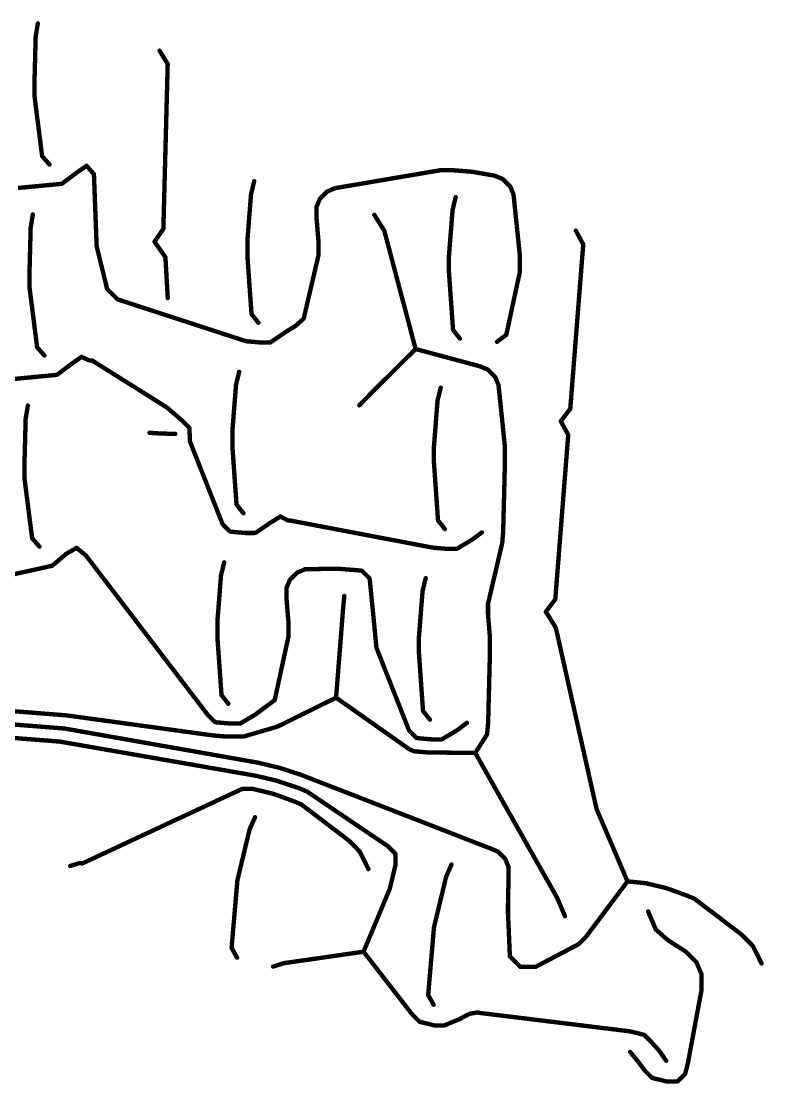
# Model space of a CAD drawing. Extents: x -169 to 103, y -40 to 57.
# Drawn here: x -109.6 to -41.7, y -40.2 to 57.1 of the extents above; entities that cross this region are included whole.
import ezdxf

# ---------------------------------------------------------------- set-up
doc = ezdxf.new("R2010")
doc.units = 0
doc.layers.get('0').update_dxf_attribs({"linetype": 'CONTINUOUS', "lineweight": 0})
doc.layers.add('B_Cu_____________', color=7, linetype='CONTINUOUS', lineweight=0)

# ---------------------------------------------------------------- blocks, each defined once
blk = doc.blocks.new('UNIT_DISC')
at = {"const_width": 0.5}
blk.add_lwpolyline([(0.25, 0, 1), (-0.25, 0, 1)], format="xyb", close=True, dxfattribs=at)

msp = doc.modelspace()

# ---------------------------------------------------------------- linework, layer by layer
at = {"layer": 'B_Cu_____________', "const_width": 0.4}
for points in [[(-108.3219, 55.7212), (-108.1231, 56.9174)], [(-108.4291, 51.628), (-108.3271, 55.5213)], [(-108.3271, 55.5213), (-108.3219, 55.7212)], [(-96.9845, 54.425), (-96.2399, 53.2041)], [(-96.2451, 53.0042), (-96.6279, 38.3887)], [(-96.2399, 53.2041), (-96.2451, 53.0042)], [(-108.4291, 50.4402), (-108.4291, 51.628)], [(-108.4291, 50.2742), (-108.4291, 50.4402)], [(-108.429, 50.2485), (-108.4291, 50.2742)], [(-107.7326, 44.7774), (-108.429, 50.2485)], [(-107.7326, 44.7653), (-107.7326, 44.7774)], [(-107.0609, 44), (-107.7326, 44.7653)], [(-103.6629, 43.8814), (-104.5392, 43.2749)], [(-103.6629, 43.8814), (-102.9912, 43.1161)], [(-104.5453, 43.2689), (-105.8432, 42.2936)], [(-104.5392, 43.2749), (-104.5453, 43.2689)], [(-102.9912, 43.1161), (-102.9912, 43.104)], [(-102.9912, 43.104), (-102.742, 36.5313)], [(-80.9028, 41.8403), (-71.2669, 43.4786)], [(-71.2669, 43.4786), (-71.1612, 43.491)], [(-71.1612, 43.491), (-70.3324, 43.491)], [(-70.3324, 43.491), (-68.3818, 43.3375)], [(-68.3818, 43.3375), (-66.3102, 42.9744)], [(-66.3102, 42.9744), (-65.5751, 42.6699)], [(-65.5751, 42.6699), (-65.4576, 42.5524)], [(-106.0231, 42.2263), (-109.9369, 41.85)], [(-105.9265, 42.2421), (-106.0231, 42.2263)], [(-105.8848, 42.2678), (-105.9265, 42.2421)], [(-105.8432, 42.2936), (-105.8848, 42.2678)], [(-88.6127, 41.2866), (-88.3244, 42.4686)], [(-81.4966, 41.5944), (-80.9028, 41.8403)], [(-65.4576, 42.5524), (-64.895, 41.9898)], [(-64.895, 41.9898), (-64.8851, 41.9661)], [(-64.8851, 41.9661), (-64.5905, 41.2547)], [(-88.9474, 37.0333), (-88.6284, 41.0872)], [(-88.6284, 41.0872), (-88.6127, 41.2866)], [(-82.6225, 40.1207), (-82.318, 40.8558)], [(-82.318, 40.8558), (-82.2005, 40.9733)], [(-82.2005, 40.9733), (-81.6379, 41.5358)], [(-81.6379, 41.5358), (-81.6142, 41.5457)], [(-81.6142, 41.5457), (-81.4966, 41.5944)], [(-70.1697, 39.8351), (-69.8814, 41.0171)], [(-64.5905, 41.2547), (-64.0034, 35.5818)], [(-82.6225, 39.3507), (-82.6225, 40.1207)], [(-70.1854, 39.6357), (-70.1697, 39.8351)], [(-108.78, 38.2272), (-108.5812, 39.4234)], [(-82.6225, 39.1847), (-82.6225, 39.3507)], [(-82.6224, 39.1591), (-82.6225, 39.1847)], [(-82.4464, 37.0333), (-82.6224, 39.1591)], [(-77.3316, 39.3967), (-76.4133, 37.9295)], [(-70.5044, 35.5818), (-70.1854, 39.6357)], [(-108.8872, 34.134), (-108.7852, 38.0273)], [(-108.7852, 38.0273), (-108.78, 38.2272)], [(-96.6351, 38.1113), (-97.4426, 36.931)], [(-96.6299, 38.3112), (-96.6351, 38.1113)], [(-96.6279, 38.3887), (-96.6299, 38.3112)], [(-76.4133, 37.9295), (-76.4133, 37.9275)], [(-76.4133, 37.9275), (-73.5515, 27.1069)], [(-58.8886, 37.9452), (-58.2121, 36.6872)], [(-97.4426, 36.931), (-96.4488, 35.5138)], [(-88.9474, 35.8455), (-88.9474, 37.0333)], [(-82.4464, 35.8199), (-82.4464, 37.0333)], [(-102.742, 36.5313), (-101.789, 32.6166)], [(-88.9474, 35.6795), (-88.9474, 35.8455)], [(-82.4464, 35.6539), (-82.4464, 35.8199)], [(-58.2278, 36.4878), (-59.3817, 21.8352)], [(-58.2121, 36.6872), (-58.2278, 36.4878)], [(-96.4488, 35.5138), (-96.2335, 31.7689)], [(-88.9473, 35.6538), (-88.9474, 35.6795)], [(-88.5703, 30.3276), (-88.9473, 35.6538)], [(-83.7926, 29.9004), (-82.4464, 35.6539)], [(-70.5044, 34.394), (-70.5044, 35.5818)], [(-64.0034, 35.5818), (-64.0034, 34.3684)], [(-108.8872, 32.9462), (-108.8872, 34.134)], [(-70.5044, 34.228), (-70.5044, 34.394)], [(-70.5043, 34.2023), (-70.5044, 34.228)], [(-70.1273, 28.8761), (-70.5043, 34.2023)], [(-64.0034, 34.2024), (-65.254, 28.4093)], [(-64.0034, 34.3684), (-64.0034, 34.2024)], [(-108.8872, 32.7802), (-108.8872, 32.9462)], [(-108.8871, 32.7545), (-108.8872, 32.7802)], [(-108.1907, 27.2834), (-108.8871, 32.7545)], [(-101.789, 32.6166), (-100.9397, 31.7673)], [(-100.9397, 31.7673), (-100.8222, 31.6498)], [(-100.8222, 31.6498), (-89.1609, 27.8489)], [(-88.5703, 30.3128), (-88.5703, 30.3276)], [(-87.9396, 29.5134), (-88.5703, 30.3128)], [(-85.4594, 28.6572), (-84.5526, 29.217)], [(-84.5526, 29.217), (-83.7926, 29.8947)], [(-83.7926, 29.8947), (-83.7926, 29.9004)], [(-86.76, 27.766), (-85.4635, 28.6531)], [(-85.4635, 28.6531), (-85.4594, 28.6572)], [(-70.1273, 28.8613), (-70.1273, 28.8761)], [(-69.4966, 28.0619), (-70.1273, 28.8613)], [(-65.2645, 28.3988), (-66.1096, 27.7655)], [(-65.254, 28.4093), (-65.2645, 28.3988)], [(-108.1907, 27.2713), (-108.1907, 27.2834)], [(-107.519, 26.506), (-108.1907, 27.2713)], [(-89.1609, 27.8489), (-89.1139, 27.8351)], [(-89.1139, 27.8351), (-89.067, 27.8214)], [(-89.067, 27.8214), (-88.8677, 27.8039)], [(-88.8677, 27.8039), (-88.4988, 27.7716)], [(-88.4988, 27.7716), (-87.9711, 27.7255)], [(-87.9711, 27.7255), (-87.7719, 27.7081)], [(-87.7719, 27.7081), (-86.9431, 27.7081)], [(-86.9431, 27.7081), (-86.8944, 27.7135)], [(-86.8944, 27.7135), (-86.8458, 27.7189)], [(-86.8458, 27.7189), (-86.8029, 27.7424)], [(-86.8029, 27.7424), (-86.76, 27.766)], [(-77.4554, 23.2285), (-73.5515, 27.1069)], [(-73.5515, 27.1069), (-67.6833, 25.5284)], [(-104.121, 26.3874), (-104.9973, 25.7809)], [(-103.4308, 26.0659), (-104.121, 26.3874)], [(-105.0034, 25.7749), (-106.3013, 24.7996)], [(-104.9973, 25.7809), (-105.0034, 25.7749)], [(-103.2309, 26.0589), (-103.4308, 26.0659)], [(-103.1552, 26.0562), (-103.2309, 26.0589)], [(-96.3678, 21.789), (-103.1552, 26.0562)], [(-67.6833, 25.5284), (-66.9482, 25.2239)], [(-66.9482, 25.2239), (-66.8307, 25.1064)], [(-66.8307, 25.1064), (-66.2681, 24.5438)], [(-106.4812, 24.7323), (-110.395, 24.356)], [(-106.3846, 24.7481), (-106.4812, 24.7323)], [(-106.3429, 24.7738), (-106.3846, 24.7481)], [(-106.3013, 24.7996), (-106.3429, 24.7738)], [(-89.9857, 23.8405), (-89.6974, 25.0225)], [(-66.2681, 24.5438), (-66.2582, 24.5201)], [(-66.2582, 24.5201), (-66.155, 24.271)], [(-66.155, 24.271), (-66.1299, 24.2104)], [(-66.1299, 24.2104), (-65.9636, 23.8087)], [(-90.3204, 19.5872), (-90.0014, 23.6411)], [(-90.0014, 23.6411), (-89.9857, 23.8405)], [(-78.7046, 21.9506), (-77.4752, 23.2087)], [(-77.4752, 23.2087), (-77.4554, 23.2285)], [(-71.5428, 22.3891), (-71.2545, 23.5711)], [(-65.9636, 23.8087), (-65.3765, 18.1358)], [(-71.8775, 18.1358), (-71.5585, 22.1897)], [(-71.5585, 22.1897), (-71.5428, 22.3891)], [(-109.2381, 20.7332), (-109.0393, 21.9294)], [(-96.281, 21.7275), (-96.3678, 21.789)], [(-95.0065, 20.6308), (-96.281, 21.7275)], [(-59.3974, 21.6358), (-60.2617, 20.4992)], [(-59.3817, 21.8352), (-59.3974, 21.6358)], [(-109.3453, 16.64), (-109.2433, 20.5333)], [(-109.2433, 20.5333), (-109.2381, 20.7332)], [(-94.255, 19.8793), (-95.0065, 20.6308)], [(-60.2617, 20.4992), (-59.5852, 19.2412)], [(-97.9007, 19.437), (-96.8511, 19.3686)], [(-96.8511, 19.3686), (-96.6512, 19.3634)], [(-96.6512, 19.3634), (-95.5512, 19.3346)], [(-94.2507, 19.8689), (-94.255, 19.8793)], [(-94.2033, 18.6453), (-94.2507, 19.8689)], [(-90.3204, 18.3994), (-90.3204, 19.5872)], [(-91.2435, 11.136), (-94.2033, 18.6453)], [(-90.3204, 18.2334), (-90.3204, 18.3994)], [(-59.6009, 19.0418), (-60.7549, 4.3891)], [(-59.5852, 19.2412), (-59.6009, 19.0418)], [(-90.3203, 18.2077), (-90.3204, 18.2334)], [(-89.9433, 12.8815), (-90.3203, 18.2077)], [(-71.8775, 16.948), (-71.8775, 18.1358)], [(-65.3765, 18.1358), (-65.3765, 16.9224)], [(-109.3453, 15.4522), (-109.3453, 16.64)], [(-71.8775, 16.782), (-71.8775, 16.948)], [(-71.8774, 16.7563), (-71.8775, 16.782)], [(-71.5004, 11.43), (-71.8774, 16.7563)], [(-65.3765, 16.7564), (-65.5411, 10.3246)], [(-65.3765, 16.9224), (-65.3765, 16.7564)], [(-109.3453, 15.2862), (-109.3453, 15.4522)], [(-109.3452, 15.2605), (-109.3453, 15.2862)], [(-108.6488, 9.7894), (-109.3452, 15.2605)], [(-89.9433, 12.8667), (-89.9433, 12.8815)], [(-89.3126, 12.0673), (-89.9433, 12.8667)], [(-85.9256, 11.7709), (-86.8324, 11.2111)], [(-85.9256, 11.7709), (-85.2528, 11.4166)], [(-91.1964, 11.0502), (-91.2435, 11.136)], [(-90.6103, 10.4641), (-91.1964, 11.0502)], [(-86.8365, 11.207), (-88.133, 10.3199)], [(-86.8324, 11.2111), (-86.8365, 11.207)], [(-85.2528, 11.4166), (-85.0536, 11.3992)], [(-85.0536, 11.3992), (-84.989, 11.3936)], [(-84.989, 11.3936), (-71.9971, 8.9238)], [(-71.5004, 11.4152), (-71.5004, 11.43)], [(-70.8697, 10.6158), (-71.5004, 11.4152)], [(-108.6488, 9.7773), (-108.6488, 9.7894)], [(-107.9771, 9.012), (-108.6488, 9.7773)], [(-90.5721, 10.4334), (-90.6103, 10.4641)], [(-90.5339, 10.4028), (-90.5721, 10.4334)], [(-90.4869, 10.389), (-90.5339, 10.4028)], [(-90.44, 10.3753), (-90.4869, 10.389)], [(-90.2407, 10.3578), (-90.44, 10.3753)], [(-90.0292, 10.3393), (-90.2407, 10.3578)], [(-89.3441, 10.2794), (-90.0292, 10.3393)], [(-89.1449, 10.262), (-89.3441, 10.2794)], [(-88.3161, 10.262), (-89.1449, 10.262)], [(-88.2674, 10.2674), (-88.3161, 10.262)], [(-88.2188, 10.2728), (-88.2674, 10.2674)], [(-88.1759, 10.2963), (-88.2188, 10.2728)], [(-88.133, 10.3199), (-88.1759, 10.2963)], [(-69.6901, 8.8684), (-68.3458, 9.668)], [(-68.3458, 9.668), (-68.3278, 9.686)], [(-68.3278, 9.686), (-67.4827, 10.3194)], [(-65.5585, 10.1253), (-65.6107, 9.5277)], [(-65.5411, 10.3246), (-65.5585, 10.1253)], [(-105.4891, 8.3768), (-104.5791, 8.8934)], [(-103.7472, 8.2272), (-104.5791, 8.8934)], [(-71.9971, 8.9238), (-71.7978, 8.9063)], [(-71.7978, 8.9063), (-71.4289, 8.874)], [(-71.4289, 8.874), (-70.9012, 8.8279)], [(-70.9012, 8.8279), (-70.702, 8.8105)], [(-70.702, 8.8105), (-69.8732, 8.8105)], [(-69.8732, 8.8105), (-69.8245, 8.8159)], [(-69.8245, 8.8159), (-69.7759, 8.8213)], [(-69.7759, 8.8213), (-69.733, 8.8448)], [(-69.733, 8.8448), (-69.6901, 8.8684)], [(-65.6282, 9.3284), (-66.9256, 3.7771)], [(-65.6107, 9.5277), (-65.6282, 9.3284)], [(-106.7594, 7.3056), (-105.5012, 8.3768)], [(-105.5012, 8.3768), (-105.4891, 8.3768)], [(-103.7276, 8.2075), (-103.7472, 8.2272)], [(-92.5695, -6.3958), (-103.7276, 8.2075)], [(-121.9376, 3.9169), (-106.8427, 7.2541)], [(-106.8427, 7.2541), (-106.801, 7.2798)], [(-106.801, 7.2798), (-106.7594, 7.3056)], [(-91.3588, 6.3945), (-91.0705, 7.5765)], [(-84.384, 6.6437), (-84.9466, 6.0812)], [(-84.3603, 6.6536), (-84.384, 6.6437)], [(-84.2427, 6.7023), (-84.3603, 6.6536)], [(-83.6489, 6.9482), (-84.2427, 6.7023)], [(-81.3575, 6.9785), (-83.6489, 6.9482)], [(-80.5287, 6.9785), (-81.3575, 6.9785)], [(-79.676, 6.9114), (-80.5287, 6.9785)], [(-78.5781, 6.825), (-79.676, 6.9114)], [(-78.5268, 6.8106), (-78.5781, 6.825)], [(-78.4756, 6.7962), (-78.5268, 6.8106)], [(-78.3922, 6.7302), (-78.4756, 6.7962)], [(-77.8061, 6.1441), (-78.3922, 6.7302)], [(-91.6935, 2.1412), (-91.3745, 6.1951)], [(-91.3745, 6.1951), (-91.3588, 6.3945)], [(-85.0641, 5.9637), (-85.3686, 5.2286)], [(-84.9466, 6.0812), (-85.0641, 5.9637)], [(-77.78, 6.0977), (-77.8061, 6.1441)], [(-77.754, 6.0514), (-77.78, 6.0977)], [(-77.7477, 5.9985), (-77.754, 6.0514)], [(-77.7415, 5.9457), (-77.7477, 5.9985)], [(-77.1334, -0.2521), (-77.7415, 5.9457)], [(-72.9158, 4.943), (-72.6275, 6.125)], [(-85.3686, 5.2286), (-85.3686, 4.4586)], [(-73.2505, 0.6897), (-72.9315, 4.7436)], [(-72.9315, 4.7436), (-72.9158, 4.943)], [(-85.3686, 4.4586), (-85.3686, 4.2926)], [(-85.3686, 4.2926), (-85.3685, 4.267)], [(-85.3685, 4.267), (-85.1925, 2.1412)], [(-80.0777, 4.5046), (-80.1904, 3.3088)], [(-66.9256, 3.7771), (-66.9256, 3.0071)], [(-60.7706, 4.1897), (-61.6347, 3.0531)], [(-60.7549, 4.3891), (-60.7706, 4.1897)], [(-80.2061, 3.1094), (-80.8304, -4.8168)], [(-80.1904, 3.3088), (-80.2061, 3.1094)], [(-66.9256, 3.0071), (-66.9256, 2.8411)], [(-66.9256, 2.8411), (-66.9255, 2.8155)], [(-66.9255, 2.8155), (-66.7495, 0.6897)], [(-61.6347, 3.0531), (-60.7164, 1.5859)], [(-91.6935, 0.9534), (-91.6935, 2.1412)], [(-85.1925, 2.1412), (-85.1925, 0.9278)], [(-91.6935, 0.7874), (-91.6935, 0.9534)], [(-91.6934, 0.7617), (-91.6935, 0.7874)], [(-85.1925, 0.9278), (-85.1925, 0.7618)], [(-60.7164, 1.5859), (-60.7164, 1.5702)], [(-60.7164, 1.5702), (-57.0199, -14.8826)], [(-91.3164, -4.5645), (-91.6934, 0.7617)], [(-85.1925, 0.7618), (-86.4472, -5.0352)], [(-73.2505, -0.4981), (-73.2505, 0.6897)], [(-66.7495, 0.6897), (-66.7495, -0.5237)], [(-74.1736, -7.7615), (-77.1334, -0.2521)], [(-73.2505, -0.6641), (-73.2505, -0.4981)], [(-73.2504, -0.6897), (-73.2505, -0.6641)], [(-72.8734, -6.016), (-73.2504, -0.6897)], [(-66.7495, -0.6897), (-66.9141, -7.1214)], [(-66.7495, -0.5237), (-66.7495, -0.6897)], [(-91.3164, -4.5793), (-91.3164, -4.5645)], [(-90.6857, -5.3787), (-91.3164, -4.5793)], [(-86.4536, -5.0417), (-87.2987, -5.6751)], [(-86.4472, -5.0352), (-86.4536, -5.0417)], [(-86.2049, -7.4696), (-80.8304, -4.8168)], [(-74.1044, -9.5538), (-80.8304, -4.8168)], [(-119.519, -5.3334), (-105.584, -6.4301)], [(-87.2987, -5.6751), (-88.1438, -6.3084)], [(-72.8734, -6.0308), (-72.8734, -6.016)], [(-72.2427, -6.8302), (-72.8734, -6.0308)], [(-105.7971, -7.6306), (-119.7321, -6.5339)], [(-105.584, -6.4301), (-105.437, -6.4472)], [(-105.437, -6.4472), (-92.1121, -8.2712)], [(-91.9834, -6.9819), (-92.5695, -6.3958)], [(-91.907, -7.0432), (-91.9834, -6.9819)], [(-88.1619, -6.3264), (-89.5061, -7.1261)], [(-88.1438, -6.3084), (-88.1619, -6.3264)], [(-106.2037, -8.8311), (-120.1387, -7.7344)], [(-105.6501, -7.6477), (-105.7971, -7.6306)], [(-87.9822, -10.7659), (-105.6501, -7.6477)], [(-91.8131, -7.0707), (-91.907, -7.0432)], [(-90.518, -7.184), (-91.8131, -7.0707)], [(-89.6892, -7.184), (-90.518, -7.184)], [(-89.6405, -7.1786), (-89.6892, -7.184)], [(-89.5919, -7.1732), (-89.6405, -7.1786)], [(-89.5061, -7.1261), (-89.5919, -7.1732)], [(-89.2929, -8.3737), (-86.2049, -7.4696)], [(-74.1265, -7.8473), (-74.1736, -7.7615)], [(-73.5404, -8.4334), (-74.1265, -7.8473)], [(-69.7189, -7.7779), (-71.0631, -8.5776)], [(-69.7008, -7.7599), (-69.7189, -7.7779)], [(-68.8557, -7.1266), (-69.7008, -7.7599)], [(-66.9837, -7.9183), (-67.0012, -8.1176)], [(-66.9606, -7.654), (-66.9837, -7.9183)], [(-66.9315, -7.3207), (-66.9606, -7.654)], [(-66.9141, -7.1214), (-66.9315, -7.3207)], [(-106.0567, -8.8482), (-106.2037, -8.8311)], [(-88.1576, -11.9664), (-106.0567, -8.8482)], [(-92.1121, -8.2712), (-90.817, -8.3845)], [(-90.817, -8.3845), (-89.3902, -8.3845)], [(-89.3902, -8.3845), (-89.3415, -8.3791)], [(-89.3415, -8.3791), (-89.2929, -8.3737)], [(-73.464, -8.4947), (-73.5404, -8.4334)], [(-73.3701, -8.5222), (-73.464, -8.4947)], [(-72.075, -8.6355), (-73.3701, -8.5222)], [(-71.2462, -8.6355), (-72.075, -8.6355)], [(-71.1975, -8.6301), (-71.2462, -8.6355)], [(-71.1489, -8.6247), (-71.1975, -8.6301)], [(-71.0631, -8.5776), (-71.1489, -8.6247)], [(-67.0287, -8.2116), (-68.0921, -9.8713)], [(-67.0149, -8.1646), (-67.0287, -8.2116)], [(-67.0012, -8.1176), (-67.0149, -8.1646)], [(-73.763, -9.6952), (-74.1044, -9.5538)], [(-73.6691, -9.7227), (-73.763, -9.6952)], [(-72.374, -9.836), (-73.6691, -9.7227)], [(-68.0921, -9.8713), (-72.374, -9.836)], [(-60.5585, -23.2137), (-68.0921, -9.8713)], [(-87.7876, -10.8126), (-87.9822, -10.7659)], [(-86.0797, -11.2227), (-87.7876, -10.8126)], [(-85.915, -11.264), (-86.0797, -11.2227)], [(-84.033, -11.8833), (-85.915, -11.264)], [(-87.963, -12.0131), (-88.1576, -11.9664)], [(-86.2551, -12.4232), (-87.963, -12.0131)], [(-84.2804, -13.0808), (-86.2551, -12.4232)], [(-66.7629, -18.6), (-84.033, -11.8833)], [(-89.4915, -13.1996), (-104.031, -19.984)], [(-89.4416, -13.1811), (-89.4915, -13.1996)], [(-89.3918, -13.1627), (-89.4416, -13.1811)], [(-88.563, -13.1627), (-89.3918, -13.1627)], [(-88.4566, -13.1669), (-88.563, -13.1627)], [(-88.262, -13.2136), (-88.4566, -13.1669)], [(-86.5541, -13.6237), (-88.262, -13.2136)], [(-84.7517, -14.2813), (-86.5541, -13.6237)], [(-84.233, -13.1004), (-84.2804, -13.0808)], [(-84.2093, -13.1102), (-84.233, -13.1004)], [(-83.9139, -13.2325), (-84.2093, -13.1102)], [(-83.4979, -13.4048), (-83.9139, -13.2325)], [(-76.0805, -18.422), (-83.4979, -13.4048)], [(-84.728, -14.2911), (-84.7517, -14.2813)], [(-84.4326, -14.4134), (-84.728, -14.2911)], [(-84.0166, -14.5857), (-84.4326, -14.4134)], [(-79.6683, -17.8922), (-84.0166, -14.5857)], [(-88.7429, -16.874), (-88.2468, -15.7581)], [(-57.0199, -14.8826), (-56.9963, -14.9803)], [(-56.9963, -14.9803), (-56.9721, -15.0481)], [(-56.9721, -15.0481), (-56.9634, -15.0722)], [(-56.9634, -15.0722), (-54.1615, -21.6359)], [(-89.8603, -21.5291), (-88.7896, -17.0685)], [(-88.7896, -17.0685), (-88.7429, -16.874)], [(-79.5508, -18.0097), (-79.6683, -17.8922)], [(-78.9882, -18.5723), (-79.5508, -18.0097)], [(-78.6503, -18.9354), (-78.9882, -18.5723)], [(-75.4944, -19.0081), (-76.0805, -18.422)], [(-66.7392, -18.6098), (-66.7629, -18.6)], [(-66.0278, -18.9044), (-66.7392, -18.6098)], [(-77.8699, -20.5119), (-78.6503, -18.9354)], [(-75.4583, -19.0472), (-75.4944, -19.0081)], [(-75.4223, -19.0863), (-75.4583, -19.0472)], [(-75.3853, -19.1861), (-75.4223, -19.0863)], [(-75.3853, -20.0149), (-75.3853, -19.1861)], [(-65.9103, -19.0219), (-66.0278, -18.9044)], [(-65.3477, -19.5845), (-65.9103, -19.0219)], [(-65.3378, -19.6083), (-65.3477, -19.5845)], [(-65.0432, -20.3197), (-65.3378, -19.6083)], [(-104.3302, -19.9666), (-105.1565, -20.2205)], [(-104.131, -19.984), (-104.3302, -19.9666)], [(-104.031, -19.984), (-104.131, -19.984)], [(-75.9164, -22.3155), (-75.3896, -20.1212)], [(-75.3896, -20.1212), (-75.3874, -20.068)], [(-75.3874, -20.068), (-75.3853, -20.0149)], [(-70.7541, -21.1927), (-70.258, -20.0768)], [(-65.0432, -21.1153), (-65.0432, -20.3197)], [(-90.3913, -27.7079), (-89.8603, -21.5291)], [(-71.8715, -25.8478), (-70.8008, -21.3872)], [(-70.8008, -21.3872), (-70.7541, -21.1927)], [(-65.0959, -23.6262), (-65.0432, -21.2813)], [(-65.0432, -21.2813), (-65.0432, -21.1153)], [(-78.3153, -28.076), (-75.9164, -22.3155)], [(-54.1615, -21.6359), (-57.9721, -26.7308)], [(-52.4789, -21.8044), (-54.1615, -21.6359)], [(-52.0669, -21.9033), (-52.4789, -21.8044)], [(-50.5764, -22.2612), (-52.0669, -21.9033)], [(-48.774, -22.9188), (-50.5764, -22.2612)], [(-60.5585, -23.2378), (-60.5585, -23.2137)], [(-59.8811, -24.8306), (-60.5585, -23.2378)], [(-48.7503, -22.9286), (-48.774, -22.9188)], [(-48.0389, -23.2232), (-48.7503, -22.9286)], [(-43.6906, -26.5297), (-48.0389, -23.2232)], [(-65.0959, -24.3962), (-65.0959, -23.6262)], [(-65.0959, -24.5622), (-65.0959, -24.3962)], [(-51.5917, -25.9884), (-52.2691, -24.3956)], [(-65.0958, -24.5878), (-65.0959, -24.5622)], [(-64.9234, -28.505), (-65.0958, -24.5878)], [(-72.4025, -32.0266), (-71.8715, -25.8478)], [(-51.5917, -26.0125), (-51.5917, -25.9884)], [(-51.5605, -26.0437), (-51.5917, -26.0125)], [(-50.4707, -27.0153), (-51.5605, -26.0437)], [(-58.6364, -27.3891), (-62.5893, -29.4718)], [(-58.5582, -27.3169), (-58.6364, -27.3891)], [(-57.9721, -26.7308), (-58.5582, -27.3169)], [(-48.8214, -28.07), (-50.4707, -27.0153)], [(-43.5731, -26.6472), (-43.6906, -26.5297)], [(-43.0105, -27.2098), (-43.5731, -26.6472)], [(-42.6726, -27.5729), (-43.0105, -27.2098)], [(-90.3913, -27.7259), (-90.3913, -27.7079)], [(-89.8934, -28.6141), (-90.3913, -27.7259)], [(-78.3153, -28.076), (-85.5743, -29.1206)], [(-73.8718, -33.8043), (-78.3153, -28.076)], [(-48.7039, -28.1875), (-48.8214, -28.07)], [(-47.8459, -29.0455), (-48.7039, -28.1875)], [(-41.8922, -29.1494), (-42.6726, -27.5729)], [(-85.5969, -29.1206), (-86.5944, -29.4367)], [(-85.5743, -29.1206), (-85.5969, -29.1206)], [(-64.0741, -29.3544), (-64.9234, -28.505)], [(-63.9566, -29.4719), (-64.0741, -29.3544)], [(-47.836, -29.0693), (-47.8459, -29.0455)], [(-47.4865, -29.9131), (-47.836, -29.0693)], [(-62.781, -29.4719), (-63.9566, -29.4719)], [(-62.615, -29.4719), (-62.781, -29.4719)], [(-62.5893, -29.4718), (-62.615, -29.4719)], [(-47.3816, -30.1665), (-47.4865, -29.9131)], [(-47.3816, -31.38), (-47.3816, -30.1665)], [(-72.4025, -32.0446), (-72.4025, -32.0266)], [(-71.9046, -32.9328), (-72.4025, -32.0446)], [(-48.621, -38.2214), (-47.3816, -31.546)], [(-47.3816, -31.546), (-47.3816, -31.38)], [(-73.806, -33.8768), (-73.8718, -33.8043)], [(-73.2199, -34.4629), (-73.806, -33.8768)], [(-69.5394, -34.2487), (-69.5521, -34.2613)], [(-68.6056, -33.7554), (-69.5394, -34.2487)], [(-67.8528, -33.6339), (-68.6056, -33.7554)], [(-67.6587, -33.6823), (-67.8528, -33.6339)], [(-53.9503, -35.3652), (-67.6587, -33.6823)], [(-73.1314, -34.5047), (-73.2199, -34.4629)], [(-72.2836, -34.7161), (-73.1314, -34.5047)], [(-71.87, -34.8192), (-72.2836, -34.7161)], [(-71.7722, -34.8238), (-71.87, -34.8192)], [(-70.9434, -34.8238), (-71.7722, -34.8238)], [(-70.8513, -34.7907), (-70.9434, -34.8238)], [(-69.5521, -34.2613), (-70.8513, -34.7907)], [(-53.7562, -35.4135), (-53.9503, -35.3652)], [(-53.6554, -35.4386), (-53.7562, -35.4135)], [(-52.6889, -35.6797), (-53.6554, -35.4386)], [(-52.6446, -35.7006), (-52.6889, -35.6797)], [(-52.6004, -35.7215), (-52.6446, -35.7006)], [(-52.0143, -36.3076), (-52.6004, -35.7215)], [(-51.9814, -36.3438), (-52.0143, -36.3076)], [(-51.9485, -36.3801), (-51.9814, -36.3438)], [(-51.2095, -37.1977), (-51.9485, -36.3801)], [(-53.9157, -37.2516), (-53.2405, -38.0761)], [(-53.2405, -38.0761), (-53.2279, -38.0887)], [(-53.2279, -38.0887), (-52.5839, -38.9457)], [(-51.2095, -37.2002), (-51.2095, -37.1977)], [(-50.6167, -38.0742), (-51.2095, -37.2002)], [(-52.5839, -38.9457), (-52.5181, -39.0182)], [(-52.5181, -39.0182), (-51.932, -39.6043)], [(-48.8629, -39.1917), (-48.6693, -38.4155)], [(-48.6693, -38.4155), (-48.621, -38.2214)], [(-51.932, -39.6043), (-51.8435, -39.6461)], [(-51.8435, -39.6461), (-50.5821, -39.9606)], [(-50.5821, -39.9606), (-50.4843, -39.9652)], [(-50.4843, -39.9652), (-49.6555, -39.9652)], [(-49.6555, -39.9652), (-49.5634, -39.9321)], [(-49.5634, -39.9321), (-49.5271, -39.8992)], [(-49.5271, -39.8992), (-49.4909, -39.8663)], [(-49.4909, -39.8663), (-48.9048, -39.2802)], [(-48.9048, -39.2802), (-48.8838, -39.2359)], [(-48.8838, -39.2359), (-48.8629, -39.1917)]]:
    msp.add_lwpolyline(points, dxfattribs=at)

# ---------------------------------------------------------------- block references
at = {"layer": 'B_Cu_____________', "xscale": 0.4, "yscale": 0.4}
for p in [(-108.1231, 56.9174), (-108.3271, 55.5213), (-108.3271, 55.5213), (-108.3219, 55.7212), (-108.3219, 55.7212), (-96.9845, 54.425), (-96.2451, 53.0042), (-96.2451, 53.0042), (-96.2399, 53.2041), (-96.2399, 53.2041), (-108.4291, 51.628), (-108.4291, 51.628), (-108.4291, 50.4402), (-108.4291, 50.4402), (-108.4291, 50.2742), (-108.4291, 50.2742), (-108.429, 50.2485), (-108.429, 50.2485), (-107.7326, 44.7774), (-107.7326, 44.7774), (-107.7326, 44.7653), (-107.7326, 44.7653), (-107.0609, 44), (-103.6629, 43.8814), (-103.6629, 43.8814), (-104.5453, 43.2689), (-104.5453, 43.2689), (-104.5392, 43.2749), (-104.5392, 43.2749), (-102.9912, 43.1161), (-102.9912, 43.1161), (-102.9912, 43.104), (-102.9912, 43.104), (-71.2669, 43.4786), (-71.2669, 43.4786), (-71.1612, 43.491), (-71.1612, 43.491), (-70.3324, 43.491), (-70.3324, 43.491), (-68.3818, 43.3375), (-68.3818, 43.3375), (-66.3102, 42.9744), (-66.3102, 42.9744), (-65.5751, 42.6699), (-65.5751, 42.6699), (-106.0231, 42.2263), (-106.0231, 42.2263), (-105.9265, 42.2421), (-105.9265, 42.2421), (-105.8848, 42.2678), (-105.8848, 42.2678), (-105.8432, 42.2936), (-105.8432, 42.2936), (-88.3244, 42.4686), (-80.9028, 41.8403), (-80.9028, 41.8403), (-65.4576, 42.5524), (-65.4576, 42.5524), (-64.895, 41.9898), (-64.895, 41.9898), (-64.8851, 41.9661), (-64.8851, 41.9661), (-88.6284, 41.0872), (-88.6284, 41.0872), (-88.6127, 41.2866), (-88.6127, 41.2866), (-82.318, 40.8558), (-82.318, 40.8558), (-82.2005, 40.9733), (-82.2005, 40.9733), (-81.6379, 41.5358), (-81.6379, 41.5358), (-81.6142, 41.5457), (-81.6142, 41.5457), (-81.4966, 41.5944), (-81.4966, 41.5944), (-69.8814, 41.0171), (-64.5905, 41.2547), (-64.5905, 41.2547), (-82.6225, 40.1207), (-82.6225, 40.1207), (-70.1697, 39.8351), (-70.1697, 39.8351), (-108.5812, 39.4234), (-82.6225, 39.3507), (-82.6225, 39.3507), (-82.6225, 39.1847), (-82.6225, 39.1847), (-82.6224, 39.1591), (-82.6224, 39.1591), (-77.3316, 39.3967), (-70.1854, 39.6357), (-70.1854, 39.6357), (-108.7852, 38.0273), (-108.7852, 38.0273), (-108.78, 38.2272), (-108.78, 38.2272), (-96.6351, 38.1113), (-96.6351, 38.1113), (-96.6299, 38.3112), (-96.6299, 38.3112), (-96.6279, 38.3887), (-96.6279, 38.3887), (-76.4133, 37.9295), (-76.4133, 37.9295), (-76.4133, 37.9275), (-76.4133, 37.9275), (-58.8886, 37.9452), (-97.4426, 36.931), (-97.4426, 36.931), (-88.9474, 37.0333), (-88.9474, 37.0333), (-82.4464, 37.0333), (-82.4464, 37.0333), (-102.742, 36.5313), (-102.742, 36.5313), (-88.9474, 35.8455), (-88.9474, 35.8455), (-82.4464, 35.8199), (-82.4464, 35.8199), (-58.2278, 36.4878), (-58.2278, 36.4878), (-58.2121, 36.6872), (-58.2121, 36.6872), (-96.4488, 35.5138), (-96.4488, 35.5138), (-88.9474, 35.6795), (-88.9474, 35.6795), (-88.9473, 35.6538), (-88.9473, 35.6538), (-82.4464, 35.6539), (-82.4464, 35.6539), (-70.5044, 35.5818), (-70.5044, 35.5818), (-64.0034, 35.5818), (-64.0034, 35.5818), (-108.8872, 34.134), (-108.8872, 34.134), (-70.5044, 34.394), (-70.5044, 34.394), (-70.5044, 34.228), (-70.5044, 34.228), (-70.5043, 34.2023), (-70.5043, 34.2023), (-64.0034, 34.3684), (-64.0034, 34.3684), (-64.0034, 34.2024), (-64.0034, 34.2024), (-108.8872, 32.9462), (-108.8872, 32.9462), (-108.8872, 32.7802), (-108.8872, 32.7802), (-108.8871, 32.7545), (-108.8871, 32.7545), (-101.789, 32.6166), (-101.789, 32.6166), (-100.9397, 31.7673), (-100.9397, 31.7673), (-100.8222, 31.6498), (-100.8222, 31.6498), (-96.2335, 31.7689), (-88.5703, 30.3276), (-88.5703, 30.3276), (-88.5703, 30.3128), (-88.5703, 30.3128), (-87.9396, 29.5134), (-84.5526, 29.217), (-84.5526, 29.217), (-83.7926, 29.9004), (-83.7926, 29.9004), (-83.7926, 29.8947), (-83.7926, 29.8947), (-85.4635, 28.6531), (-85.4635, 28.6531), (-85.4594, 28.6572), (-85.4594, 28.6572), (-70.1273, 28.8761), (-70.1273, 28.8761), (-70.1273, 28.8613), (-70.1273, 28.8613), (-69.4966, 28.0619), (-65.2645, 28.3988), (-65.2645, 28.3988), (-65.254, 28.4093), (-65.254, 28.4093), (-108.1907, 27.2834), (-108.1907, 27.2834), (-108.1907, 27.2713), (-108.1907, 27.2713), (-89.1609, 27.8489), (-89.1609, 27.8489), (-89.1139, 27.8351), (-89.1139, 27.8351), (-89.067, 27.8214), (-89.067, 27.8214), (-88.8677, 27.8039), (-88.8677, 27.8039), (-88.4988, 27.7716), (-88.4988, 27.7716), (-87.9711, 27.7255), (-87.9711, 27.7255), (-87.7719, 27.7081), (-87.7719, 27.7081), (-86.9431, 27.7081), (-86.9431, 27.7081), (-86.8944, 27.7135), (-86.8944, 27.7135), (-86.8458, 27.7189), (-86.8458, 27.7189), (-86.8029, 27.7424), (-86.8029, 27.7424), (-86.76, 27.766), (-86.76, 27.766), (-73.5515, 27.1069), (-73.5515, 27.1069), (-73.5515, 27.1069), (-66.1096, 27.7655), (-107.519, 26.506), (-104.121, 26.3874), (-104.121, 26.3874), (-105.0034, 25.7749), (-105.0034, 25.7749), (-104.9973, 25.7809), (-104.9973, 25.7809), (-103.4308, 26.0659), (-103.4308, 26.0659), (-103.2309, 26.0589), (-103.2309, 26.0589), (-103.1552, 26.0562), (-103.1552, 26.0562), (-67.6833, 25.5284), (-67.6833, 25.5284), (-66.9482, 25.2239), (-66.9482, 25.2239), (-66.8307, 25.1064), (-66.8307, 25.1064), (-106.4812, 24.7323), (-106.4812, 24.7323), (-106.3846, 24.7481), (-106.3846, 24.7481), (-106.3429, 24.7738), (-106.3429, 24.7738), (-106.3013, 24.7996), (-106.3013, 24.7996), (-89.6974, 25.0225), (-66.2681, 24.5438), (-66.2681, 24.5438), (-66.2582, 24.5201), (-66.2582, 24.5201), (-66.155, 24.271), (-66.155, 24.271), (-66.1299, 24.2104), (-66.1299, 24.2104), (-90.0014, 23.6411), (-90.0014, 23.6411), (-89.9857, 23.8405), (-89.9857, 23.8405), (-77.4752, 23.2087), (-77.4752, 23.2087), (-77.4554, 23.2285), (-77.4554, 23.2285), (-71.2545, 23.5711), (-65.9636, 23.8087), (-65.9636, 23.8087), (-71.5585, 22.1897), (-71.5585, 22.1897), (-71.5428, 22.3891), (-71.5428, 22.3891), (-109.0393, 21.9294), (-96.3678, 21.789), (-96.3678, 21.789), (-96.281, 21.7275), (-96.281, 21.7275), (-78.7046, 21.9506), (-59.3974, 21.6358), (-59.3974, 21.6358), (-59.3817, 21.8352), (-59.3817, 21.8352), (-109.2433, 20.5333), (-109.2433, 20.5333), (-109.2381, 20.7332), (-109.2381, 20.7332), (-95.0065, 20.6308), (-95.0065, 20.6308), (-60.2617, 20.4992), (-60.2617, 20.4992), (-97.9007, 19.437), (-96.8511, 19.3686), (-96.8511, 19.3686), (-96.6512, 19.3634), (-96.6512, 19.3634), (-95.5512, 19.3346), (-94.255, 19.8793), (-94.255, 19.8793), (-94.2507, 19.8689), (-94.2507, 19.8689), (-90.3204, 19.5872), (-90.3204, 19.5872), (-94.2033, 18.6453), (-94.2033, 18.6453), (-90.3204, 18.3994), (-90.3204, 18.3994), (-59.6009, 19.0418), (-59.6009, 19.0418), (-59.5852, 19.2412), (-59.5852, 19.2412), (-90.3204, 18.2334), (-90.3204, 18.2334), (-90.3203, 18.2077), (-90.3203, 18.2077), (-71.8775, 18.1358), (-71.8775, 18.1358), (-65.3765, 18.1358), (-65.3765, 18.1358), (-109.3453, 16.64), (-109.3453, 16.64), (-71.8775, 16.948), (-71.8775, 16.948), (-71.8775, 16.782), (-71.8775, 16.782), (-71.8774, 16.7563), (-71.8774, 16.7563), (-65.3765, 16.9224), (-65.3765, 16.9224), (-65.3765, 16.7564), (-65.3765, 16.7564), (-109.3453, 15.4522), (-109.3453, 15.4522), (-109.3453, 15.2862), (-109.3453, 15.2862), (-109.3452, 15.2605), (-109.3452, 15.2605), (-89.9433, 12.8815), (-89.9433, 12.8815), (-89.9433, 12.8667), (-89.9433, 12.8667), (-89.3126, 12.0673), (-85.9256, 11.7709), (-85.9256, 11.7709), (-91.2435, 11.136), (-91.2435, 11.136), (-91.1964, 11.0502), (-91.1964, 11.0502), (-86.8365, 11.207), (-86.8365, 11.207), (-86.8324, 11.2111), (-86.8324, 11.2111), (-85.2528, 11.4166), (-85.2528, 11.4166), (-85.0536, 11.3992), (-85.0536, 11.3992), (-84.989, 11.3936), (-84.989, 11.3936), (-71.5004, 11.43), (-71.5004, 11.43), (-71.5004, 11.4152), (-71.5004, 11.4152), (-70.8697, 10.6158), (-108.6488, 9.7894), (-108.6488, 9.7894), (-108.6488, 9.7773), (-108.6488, 9.7773), (-90.6103, 10.4641), (-90.6103, 10.4641), (-90.5721, 10.4334), (-90.5721, 10.4334), (-90.5339, 10.4028), (-90.5339, 10.4028), (-90.4869, 10.389), (-90.4869, 10.389), (-90.44, 10.3753), (-90.44, 10.3753), (-90.2407, 10.3578), (-90.2407, 10.3578), (-90.0292, 10.3393), (-90.0292, 10.3393), (-89.3441, 10.2794), (-89.3441, 10.2794), (-89.1449, 10.262), (-89.1449, 10.262), (-88.3161, 10.262), (-88.3161, 10.262), (-88.2674, 10.2674), (-88.2674, 10.2674), (-88.2188, 10.2728), (-88.2188, 10.2728), (-88.1759, 10.2963), (-88.1759, 10.2963), (-88.133, 10.3199), (-88.133, 10.3199), (-68.3458, 9.668), (-68.3458, 9.668), (-68.3278, 9.686), (-68.3278, 9.686), (-67.4827, 10.3194), (-65.5585, 10.1253), (-65.5585, 10.1253), (-65.5411, 10.3246), (-65.5411, 10.3246), (-107.9771, 9.012), (-104.5791, 8.8934), (-104.5791, 8.8934), (-71.9971, 8.9238), (-71.9971, 8.9238), (-71.7978, 8.9063), (-71.7978, 8.9063), (-71.4289, 8.874), (-71.4289, 8.874), (-70.9012, 8.8279), (-70.9012, 8.8279), (-70.702, 8.8105), (-70.702, 8.8105), (-69.8732, 8.8105), (-69.8732, 8.8105), (-69.8245, 8.8159), (-69.8245, 8.8159), (-69.7759, 8.8213), (-69.7759, 8.8213), (-69.733, 8.8448), (-69.733, 8.8448), (-69.6901, 8.8684), (-69.6901, 8.8684), (-65.6282, 9.3284), (-65.6282, 9.3284), (-65.6107, 9.5277), (-65.6107, 9.5277), (-105.5012, 8.3768), (-105.5012, 8.3768), (-105.4891, 8.3768), (-105.4891, 8.3768), (-103.7472, 8.2272), (-103.7472, 8.2272), (-103.7276, 8.2075), (-103.7276, 8.2075), (-106.8427, 7.2541), (-106.8427, 7.2541), (-106.801, 7.2798), (-106.801, 7.2798), (-106.7594, 7.3056), (-106.7594, 7.3056), (-91.0705, 7.5765), (-84.384, 6.6437), (-84.384, 6.6437), (-84.3603, 6.6536), (-84.3603, 6.6536), (-84.2427, 6.7023), (-84.2427, 6.7023), (-83.6489, 6.9482), (-83.6489, 6.9482), (-81.3575, 6.9785), (-81.3575, 6.9785), (-80.5287, 6.9785), (-80.5287, 6.9785), (-79.676, 6.9114), (-79.676, 6.9114), (-78.5781, 6.825), (-78.5781, 6.825), (-78.5268, 6.8106), (-78.5268, 6.8106), (-78.4756, 6.7962), (-78.4756, 6.7962), (-78.3922, 6.7302), (-78.3922, 6.7302), (-91.3745, 6.1951), (-91.3745, 6.1951), (-91.3588, 6.3945), (-91.3588, 6.3945), (-85.0641, 5.9637), (-85.0641, 5.9637), (-84.9466, 6.0812), (-84.9466, 6.0812), (-77.8061, 6.1441), (-77.8061, 6.1441), (-77.78, 6.0977), (-77.78, 6.0977), (-77.754, 6.0514), (-77.754, 6.0514), (-77.7477, 5.9985), (-77.7477, 5.9985), (-77.7415, 5.9457), (-77.7415, 5.9457), (-72.6275, 6.125), (-85.3686, 5.2286), (-85.3686, 5.2286), (-72.9315, 4.7436), (-72.9315, 4.7436), (-72.9158, 4.943), (-72.9158, 4.943), (-85.3686, 4.4586), (-85.3686, 4.4586), (-85.3686, 4.2926), (-85.3686, 4.2926), (-85.3685, 4.267), (-85.3685, 4.267), (-80.0777, 4.5046), (-66.9256, 3.7771), (-66.9256, 3.7771), (-60.7706, 4.1897), (-60.7706, 4.1897), (-60.7549, 4.3891), (-60.7549, 4.3891), (-80.2061, 3.1094), (-80.2061, 3.1094), (-80.1904, 3.3088), (-80.1904, 3.3088), (-66.9256, 3.0071), (-66.9256, 3.0071), (-66.9256, 2.8411), (-66.9256, 2.8411), (-66.9255, 2.8155), (-66.9255, 2.8155), (-61.6347, 3.0531), (-61.6347, 3.0531), (-91.6935, 2.1412), (-91.6935, 2.1412), (-85.1925, 2.1412), (-85.1925, 2.1412), (-91.6935, 0.9534), (-91.6935, 0.9534), (-91.6935, 0.7874), (-91.6935, 0.7874), (-85.1925, 0.9278), (-85.1925, 0.9278), (-60.7164, 1.5859), (-60.7164, 1.5859), (-60.7164, 1.5702), (-60.7164, 1.5702), (-91.6934, 0.7617), (-91.6934, 0.7617), (-85.1925, 0.7618), (-85.1925, 0.7618), (-73.2505, 0.6897), (-73.2505, 0.6897), (-66.7495, 0.6897), (-66.7495, 0.6897), (-77.1334, -0.2521), (-77.1334, -0.2521), (-73.2505, -0.4981), (-73.2505, -0.4981), (-73.2505, -0.6641), (-73.2505, -0.6641), (-73.2504, -0.6897), (-73.2504, -0.6897), (-66.7495, -0.5237), (-66.7495, -0.5237), (-66.7495, -0.6897), (-66.7495, -0.6897), (-91.3164, -4.5645), (-91.3164, -4.5645), (-91.3164, -4.5793), (-91.3164, -4.5793), (-86.4536, -5.0417), (-86.4536, -5.0417), (-86.4472, -5.0352), (-86.4472, -5.0352), (-80.8304, -4.8168), (-80.8304, -4.8168), (-80.8304, -4.8168), (-90.6857, -5.3787), (-87.2987, -5.6751), (-87.2987, -5.6751), (-72.8734, -6.016), (-72.8734, -6.016), (-72.8734, -6.0308), (-72.8734, -6.0308), (-105.584, -6.4301), (-105.584, -6.4301), (-105.437, -6.4472), (-105.437, -6.4472), (-92.5695, -6.3958), (-92.5695, -6.3958), (-91.9834, -6.9819), (-91.9834, -6.9819), (-88.1619, -6.3264), (-88.1619, -6.3264), (-88.1438, -6.3084), (-88.1438, -6.3084), (-72.2427, -6.8302), (-105.7971, -7.6306), (-105.7971, -7.6306), (-105.6501, -7.6477), (-105.6501, -7.6477), (-91.907, -7.0432), (-91.907, -7.0432), (-91.8131, -7.0707), (-91.8131, -7.0707), (-90.518, -7.184), (-90.518, -7.184), (-89.6892, -7.184), (-89.6892, -7.184), (-89.6405, -7.1786), (-89.6405, -7.1786), (-89.5919, -7.1732), (-89.5919, -7.1732), (-89.5061, -7.1261), (-89.5061, -7.1261), (-86.2049, -7.4696), (-86.2049, -7.4696), (-74.1736, -7.7615), (-74.1736, -7.7615), (-74.1265, -7.8473), (-74.1265, -7.8473), (-69.7189, -7.7779), (-69.7189, -7.7779), (-69.7008, -7.7599), (-69.7008, -7.7599), (-68.8557, -7.1266), (-66.9837, -7.9183), (-66.9837, -7.9183), (-66.9606, -7.654), (-66.9606, -7.654), (-66.9315, -7.3207), (-66.9315, -7.3207), (-66.9141, -7.1214), (-66.9141, -7.1214), (-106.2037, -8.8311), (-106.2037, -8.8311), (-106.0567, -8.8482), (-106.0567, -8.8482), (-92.1121, -8.2712), (-92.1121, -8.2712), (-90.817, -8.3845), (-90.817, -8.3845), (-89.3902, -8.3845), (-89.3902, -8.3845), (-89.3415, -8.3791), (-89.3415, -8.3791), (-89.2929, -8.3737), (-89.2929, -8.3737), (-73.5404, -8.4334), (-73.5404, -8.4334), (-73.464, -8.4947), (-73.464, -8.4947), (-73.3701, -8.5222), (-73.3701, -8.5222), (-72.075, -8.6355), (-72.075, -8.6355), (-71.2462, -8.6355), (-71.2462, -8.6355), (-71.1975, -8.6301), (-71.1975, -8.6301), (-71.1489, -8.6247), (-71.1489, -8.6247), (-71.0631, -8.5776), (-71.0631, -8.5776), (-67.0287, -8.2116), (-67.0287, -8.2116), (-67.0149, -8.1646), (-67.0149, -8.1646), (-67.0012, -8.1176), (-67.0012, -8.1176), (-74.1044, -9.5538), (-74.1044, -9.5538), (-73.763, -9.6952), (-73.763, -9.6952), (-73.6691, -9.7227), (-73.6691, -9.7227), (-72.374, -9.836), (-72.374, -9.836), (-68.0921, -9.8713), (-68.0921, -9.8713), (-68.0921, -9.8713), (-87.9822, -10.7659), (-87.9822, -10.7659), (-87.7876, -10.8126), (-87.7876, -10.8126), (-86.0797, -11.2227), (-86.0797, -11.2227), (-85.915, -11.264), (-85.915, -11.264), (-88.1576, -11.9664), (-88.1576, -11.9664), (-87.963, -12.0131), (-87.963, -12.0131), (-86.2551, -12.4232), (-86.2551, -12.4232), (-84.033, -11.8833), (-84.033, -11.8833), (-89.4915, -13.1996), (-89.4915, -13.1996), (-89.4416, -13.1811), (-89.4416, -13.1811), (-89.3918, -13.1627), (-89.3918, -13.1627), (-88.563, -13.1627), (-88.563, -13.1627), (-88.4566, -13.1669), (-88.4566, -13.1669), (-88.262, -13.2136), (-88.262, -13.2136), (-86.5541, -13.6237), (-86.5541, -13.6237), (-84.2804, -13.0808), (-84.2804, -13.0808), (-84.233, -13.1004), (-84.233, -13.1004), (-84.2093, -13.1102), (-84.2093, -13.1102), (-83.9139, -13.2325), (-83.9139, -13.2325), (-83.4979, -13.4048), (-83.4979, -13.4048), (-84.7517, -14.2813), (-84.7517, -14.2813), (-84.728, -14.2911), (-84.728, -14.2911), (-84.4326, -14.4134), (-84.4326, -14.4134), (-84.0166, -14.5857), (-84.0166, -14.5857), (-88.2468, -15.7581), (-57.0199, -14.8826), (-57.0199, -14.8826), (-56.9963, -14.9803), (-56.9963, -14.9803), (-56.9721, -15.0481), (-56.9721, -15.0481), (-56.9634, -15.0722), (-56.9634, -15.0722), (-88.7896, -17.0685), (-88.7896, -17.0685), (-88.7429, -16.874), (-88.7429, -16.874), (-79.6683, -17.8922), (-79.6683, -17.8922), (-79.5508, -18.0097), (-79.5508, -18.0097), (-78.9882, -18.5723), (-78.9882, -18.5723), (-76.0805, -18.422), (-76.0805, -18.422), (-66.7629, -18.6), (-66.7629, -18.6), (-66.7392, -18.6098), (-66.7392, -18.6098), (-78.6503, -18.9354), (-78.6503, -18.9354), (-75.4944, -19.0081), (-75.4944, -19.0081), (-75.4583, -19.0472), (-75.4583, -19.0472), (-75.4223, -19.0863), (-75.4223, -19.0863), (-75.3853, -19.1861), (-75.3853, -19.1861), (-66.0278, -18.9044), (-66.0278, -18.9044), (-65.9103, -19.0219), (-65.9103, -19.0219), (-65.3477, -19.5845), (-65.3477, -19.5845), (-65.3378, -19.6083), (-65.3378, -19.6083), (-105.1565, -20.2205), (-104.3302, -19.9666), (-104.3302, -19.9666), (-104.131, -19.984), (-104.131, -19.984), (-104.031, -19.984), (-104.031, -19.984), (-77.8699, -20.5119), (-75.3896, -20.1212), (-75.3896, -20.1212), (-75.3874, -20.068), (-75.3874, -20.068), (-75.3853, -20.0149), (-75.3853, -20.0149), (-70.258, -20.0768), (-65.0432, -20.3197), (-65.0432, -20.3197), (-89.8603, -21.5291), (-89.8603, -21.5291), (-70.8008, -21.3872), (-70.8008, -21.3872), (-70.7541, -21.1927), (-70.7541, -21.1927), (-65.0432, -21.1153), (-65.0432, -21.1153), (-65.0432, -21.2813), (-65.0432, -21.2813), (-75.9164, -22.3155), (-75.9164, -22.3155), (-54.1615, -21.6359), (-54.1615, -21.6359), (-54.1615, -21.6359), (-52.4789, -21.8044), (-52.4789, -21.8044), (-52.0669, -21.9033), (-52.0669, -21.9033), (-50.5764, -22.2612), (-50.5764, -22.2612), (-60.5585, -23.2137), (-60.5585, -23.2137), (-60.5585, -23.2378), (-60.5585, -23.2378), (-48.774, -22.9188), (-48.774, -22.9188), (-48.7503, -22.9286), (-48.7503, -22.9286), (-48.0389, -23.2232), (-48.0389, -23.2232), (-65.0959, -23.6262), (-65.0959, -23.6262), (-65.0959, -24.3962), (-65.0959, -24.3962), (-52.2691, -24.3956), (-65.0959, -24.5622), (-65.0959, -24.5622), (-65.0958, -24.5878), (-65.0958, -24.5878), (-59.8811, -24.8306), (-71.8715, -25.8478), (-71.8715, -25.8478), (-51.5917, -25.9884), (-51.5917, -25.9884), (-51.5917, -26.0125), (-51.5917, -26.0125), (-51.5605, -26.0437), (-51.5605, -26.0437), (-58.6364, -27.3891), (-58.6364, -27.3891), (-58.5582, -27.3169), (-58.5582, -27.3169), (-57.9721, -26.7308), (-57.9721, -26.7308), (-50.4707, -27.0153), (-50.4707, -27.0153), (-43.6906, -26.5297), (-43.6906, -26.5297), (-43.5731, -26.6472), (-43.5731, -26.6472), (-43.0105, -27.2098), (-43.0105, -27.2098), (-90.3913, -27.7079), (-90.3913, -27.7079), (-90.3913, -27.7259), (-90.3913, -27.7259), (-78.3153, -28.076), (-78.3153, -28.076), (-78.3153, -28.076), (-48.8214, -28.07), (-48.8214, -28.07), (-48.7039, -28.1875), (-48.7039, -28.1875), (-42.6726, -27.5729), (-42.6726, -27.5729), (-89.8934, -28.6141), (-85.5969, -29.1206), (-85.5969, -29.1206), (-85.5743, -29.1206), (-85.5743, -29.1206), (-64.9234, -28.505), (-64.9234, -28.505), (-64.0741, -29.3544), (-64.0741, -29.3544), (-47.8459, -29.0455), (-47.8459, -29.0455), (-47.836, -29.0693), (-47.836, -29.0693), (-41.8922, -29.1494), (-86.5944, -29.4367), (-63.9566, -29.4719), (-63.9566, -29.4719), (-62.781, -29.4719), (-62.781, -29.4719), (-62.615, -29.4719), (-62.615, -29.4719), (-62.5893, -29.4718), (-62.5893, -29.4718), (-47.4865, -29.9131), (-47.4865, -29.9131), (-47.3816, -30.1665), (-47.3816, -30.1665), (-72.4025, -32.0266), (-72.4025, -32.0266), (-72.4025, -32.0446), (-72.4025, -32.0446), (-47.3816, -31.38), (-47.3816, -31.38), (-47.3816, -31.546), (-47.3816, -31.546), (-71.9046, -32.9328), (-73.8718, -33.8043), (-73.8718, -33.8043), (-73.806, -33.8768), (-73.806, -33.8768), (-69.5394, -34.2487), (-69.5394, -34.2487), (-68.6056, -33.7554), (-68.6056, -33.7554), (-67.8528, -33.6339), (-67.8528, -33.6339), (-67.6587, -33.6823), (-67.6587, -33.6823), (-73.2199, -34.4629), (-73.2199, -34.4629), (-73.1314, -34.5047), (-73.1314, -34.5047), (-72.2836, -34.7161), (-72.2836, -34.7161), (-71.87, -34.8192), (-71.87, -34.8192), (-71.7722, -34.8238), (-71.7722, -34.8238), (-70.9434, -34.8238), (-70.9434, -34.8238), (-70.8513, -34.7907), (-70.8513, -34.7907), (-69.5521, -34.2613), (-69.5521, -34.2613), (-53.9503, -35.3652), (-53.9503, -35.3652), (-53.7562, -35.4135), (-53.7562, -35.4135), (-53.6554, -35.4386), (-53.6554, -35.4386), (-52.6889, -35.6797), (-52.6889, -35.6797), (-52.6446, -35.7006), (-52.6446, -35.7006), (-52.6004, -35.7215), (-52.6004, -35.7215), (-52.0143, -36.3076), (-52.0143, -36.3076), (-51.9814, -36.3438), (-51.9814, -36.3438), (-51.9485, -36.3801), (-51.9485, -36.3801), (-53.9157, -37.2516), (-53.2405, -38.0761), (-53.2405, -38.0761), (-53.2279, -38.0887), (-53.2279, -38.0887), (-51.2095, -37.1977), (-51.2095, -37.1977), (-51.2095, -37.2002), (-51.2095, -37.2002), (-50.6167, -38.0742), (-52.5839, -38.9457), (-52.5839, -38.9457), (-52.5181, -39.0182), (-52.5181, -39.0182), (-48.6693, -38.4155), (-48.6693, -38.4155), (-48.621, -38.2214), (-48.621, -38.2214), (-51.932, -39.6043), (-51.932, -39.6043), (-51.8435, -39.6461), (-51.8435, -39.6461), (-50.5821, -39.9606), (-50.5821, -39.9606), (-50.4843, -39.9652), (-50.4843, -39.9652), (-49.6555, -39.9652), (-49.6555, -39.9652), (-49.5634, -39.9321), (-49.5634, -39.9321), (-49.5271, -39.8992), (-49.5271, -39.8992), (-49.4909, -39.8663), (-49.4909, -39.8663), (-48.9048, -39.2802), (-48.9048, -39.2802), (-48.8838, -39.2359), (-48.8838, -39.2359), (-48.8629, -39.1917), (-48.8629, -39.1917)]:
    msp.add_blockref('UNIT_DISC', p, dxfattribs=at)

doc.saveas('drawing.dxf')
